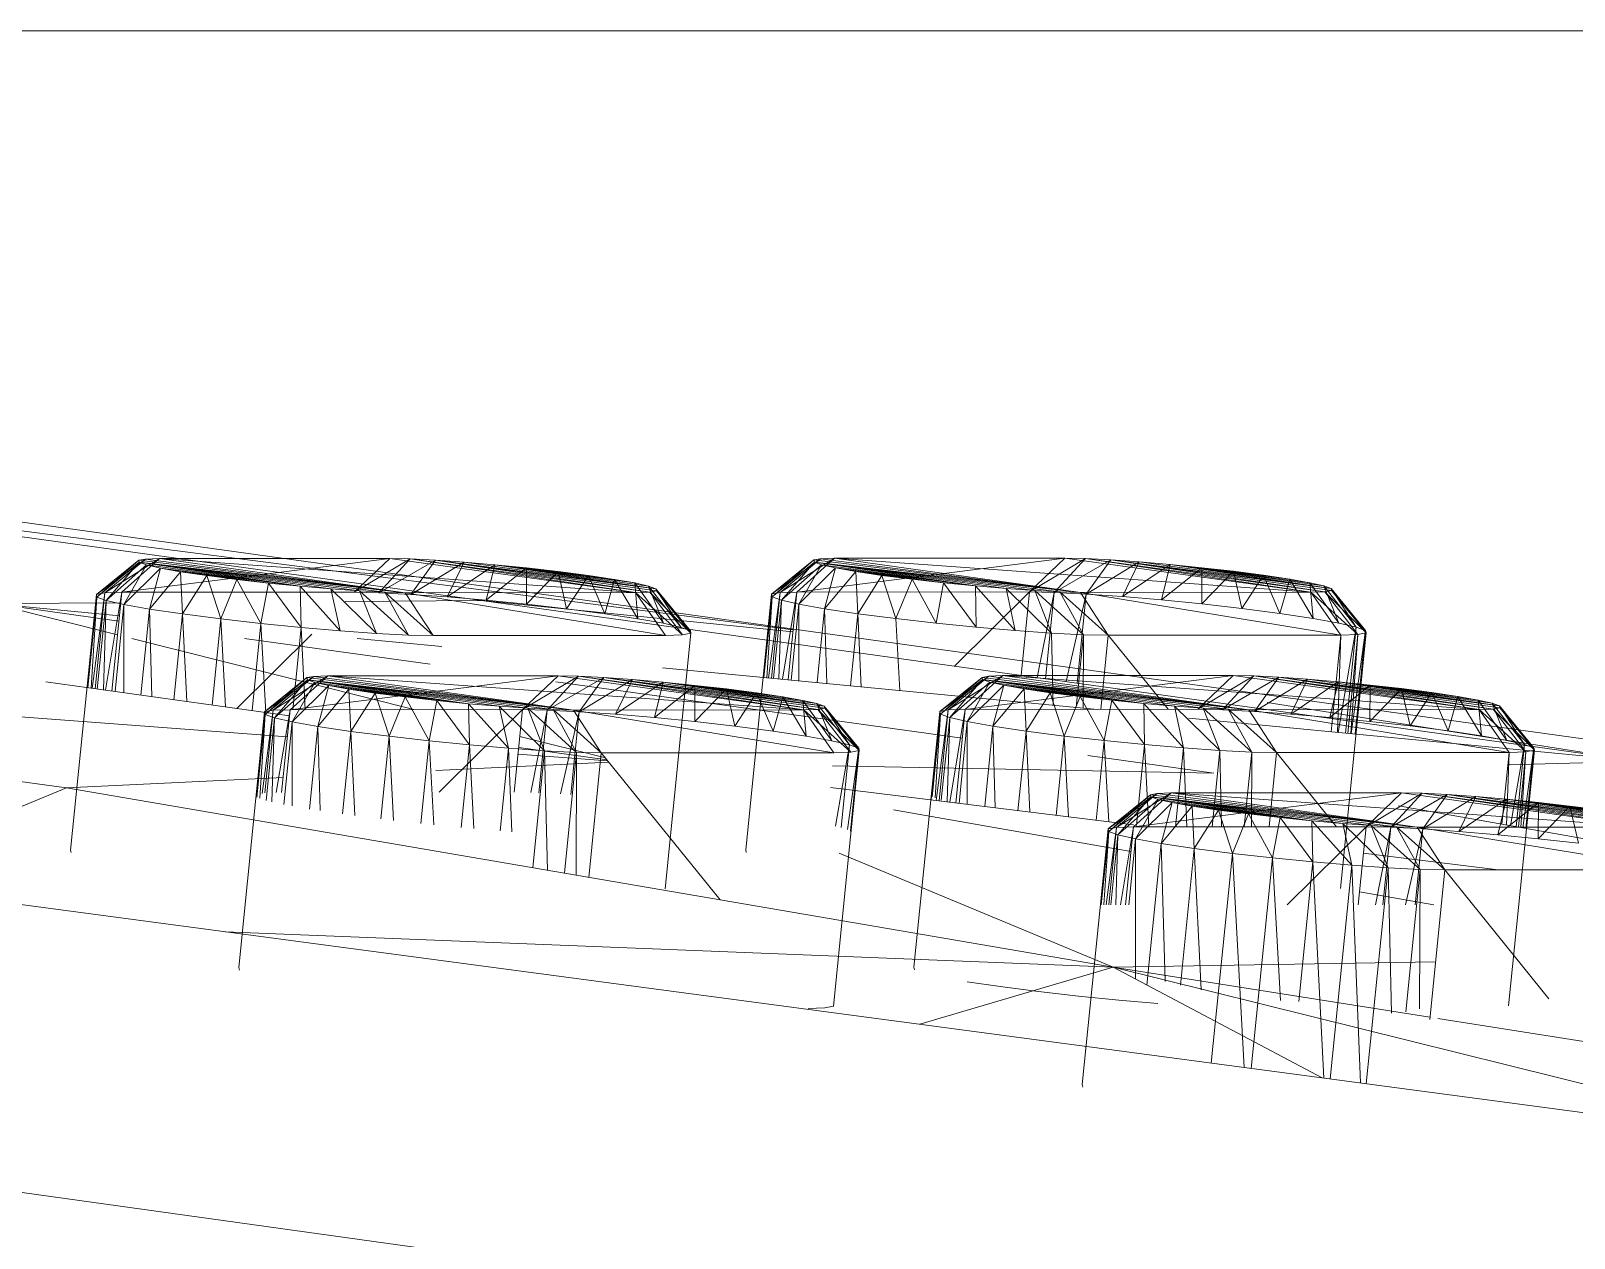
# Model space of a CAD drawing. Extents: x 4834 to 83801, y -13735 to 32221.
# Drawn here: x 13864.574 to 13865.522, y -12474.807 to -12474.065 of the extents above; entities that cross this region are included whole.
import ezdxf

# ---------------------------------------------------------------- set-up
doc = ezdxf.new("R2010")
doc.units = 0
doc.header["$LTSCALE"] = 8
doc.header["$MEASUREMENT"] = 0
doc.layers.add('ELEVATION', color=7, linetype='Continuous', lineweight=25, true_color=0xdda54b)
doc.layers.add('G-IMPT', color=8, linetype='Continuous', lineweight=9)
doc.layers.add('I-FURN', color=30, linetype='Continuous', lineweight=9)

# ---------------------------------------------------------------- blocks, each defined once
blk = doc.blocks.new('Captain_Kirk_simplified_chair_2_22296 - Captain_Kirk_simplified_chair_2_22296-V41-Section 1')
at = {"layer": 'I-FURN'}
blk.add_line((1113.32123, 22.47231), (1117.56167, 22.47231), dxfattribs=at)
blk = doc.blocks.new('Captain_Kirk_simplified_chair_2_22296 - Captain_Kirk_simplified_chair_2_22296-V42-Section 1')
at = {"layer": 'G-IMPT'}
for p, q in [((1114.716, 22.10438), (1113.90629, 22.20833)), ((1114.52483, 22.12243), (1113.90629, 22.20833)), ((1114.76237, 22.09843), (1114.16317, 22.18164)), ((1114.28829, 22.1261), (1114.31839, 22.14792)), ((1114.31429, 22.14713), (1114.28829, 22.1261)), ((1114.28865, 22.12453), (1114.31429, 22.14713)), ((1114.31458, 22.14589), (1114.28865, 22.12453)), ((1114.29349, 22.12711), (1114.32704, 22.1482)), ((1114.31839, 22.14792), (1114.29349, 22.12711)), ((1114.29434, 22.12247), (1114.31458, 22.14589)), ((1114.31907, 22.14426), (1114.29434, 22.12247)), ((1114.4684, 22.14827), (1114.30386, 22.12745)), ((1114.32704, 22.1482), (1114.30386, 22.12745)), ((1114.30515, 22.11999), (1114.31907, 22.14426)), ((1114.32759, 22.14231), (1114.30515, 22.11999)), ((1114.31429, 22.14713), (1114.31839, 22.14792)), ((1114.47797, 22.12724), (1114.31429, 22.14713)), ((1114.31458, 22.14589), (1114.31429, 22.14713)), ((1114.47797, 22.12724), (1114.31458, 22.14589)), ((1114.46533, 22.12751), (1114.31458, 22.14589)), ((1114.44987, 22.1283), (1114.31458, 22.14589)), ((1114.43233, 22.12953), (1114.31458, 22.14589)), ((1114.41344, 22.13115), (1114.31458, 22.14589)), ((1114.31907, 22.14426), (1114.31458, 22.14589)), ((1114.31839, 22.14792), (1114.32704, 22.1482)), ((1114.47797, 22.12724), (1114.31839, 22.14792)), ((1114.41344, 22.13115), (1114.31907, 22.14426)), ((1114.32759, 22.14231), (1114.31907, 22.14426)), ((1114.32088, 22.11719), (1114.32759, 22.14231)), ((1114.4684, 22.14827), (1114.32704, 22.1482)), ((1114.61933, 22.1273), (1114.32704, 22.1482)), ((1114.47797, 22.12724), (1114.32704, 22.1482)), ((1114.41344, 22.13115), (1114.32759, 22.14231)), ((1114.39394, 22.1331), (1114.32759, 22.14231)), ((1114.33997, 22.1401), (1114.32759, 22.14231)), ((1114.4684, 22.14827), (1114.44664, 22.12751)), ((1114.48104, 22.14799), (1114.44664, 22.12751)), ((1114.48104, 22.14799), (1114.4618, 22.12718)), ((1114.4618, 22.12718), (1114.4965, 22.14721)), ((1114.4684, 22.14827), (1114.48104, 22.14799)), ((1114.4684, 22.14827), (1114.61933, 22.1273)), ((1114.48104, 22.14799), (1114.4965, 22.14721)), ((1114.48104, 22.14799), (1114.62799, 22.12759)), ((1114.48104, 22.14799), (1114.61933, 22.1273)), ((1114.4965, 22.14721), (1114.48144, 22.12619)), ((1114.48144, 22.12619), (1114.51405, 22.14597)), ((1114.4965, 22.14721), (1114.51405, 22.14597)), ((1114.4965, 22.14721), (1114.6318, 22.12962)), ((1114.4965, 22.14721), (1114.63208, 22.12838)), ((1114.4965, 22.14721), (1114.62799, 22.12759)), ((1114.51405, 22.14597), (1114.50369, 22.12462)), ((1114.50369, 22.12462), (1114.53293, 22.14435)), ((1114.51405, 22.14597), (1114.53293, 22.14435)), ((1114.51405, 22.14597), (1114.6318, 22.12962)), ((1114.53293, 22.14435), (1114.52762, 22.12257)), ((1114.52762, 22.12257), (1114.55244, 22.14241)), ((1114.53293, 22.14435), (1114.55244, 22.14241)), ((1114.53293, 22.14435), (1114.57182, 22.14021)), ((1114.53293, 22.14435), (1114.59034, 22.13781)), ((1114.53293, 22.14435), (1114.6064, 22.1354)), ((1114.53293, 22.14435), (1114.61878, 22.1332)), ((1114.53293, 22.14435), (1114.6273, 22.13125)), ((1114.53293, 22.14435), (1114.6318, 22.12962)), ((1114.55244, 22.14241), (1114.55235, 22.1201)), ((1114.55244, 22.14241), (1114.57182, 22.14021)), ((1114.70277, 22.12629), (1114.73287, 22.1481)), ((1114.72877, 22.14731), (1114.70277, 22.12629)), ((1114.70314, 22.12471), (1114.72877, 22.14731)), ((1114.72906, 22.14607), (1114.70314, 22.12471)), ((1114.70798, 22.12729), (1114.74152, 22.14839)), ((1114.73287, 22.1481), (1114.70798, 22.12729)), ((1114.70883, 22.12265), (1114.72906, 22.14607)), ((1114.73355, 22.14444), (1114.70883, 22.12265)), ((1114.88288, 22.14845), (1114.71835, 22.12763)), ((1114.74152, 22.14839), (1114.71835, 22.12763)), ((1114.71964, 22.12018), (1114.73355, 22.14444)), ((1114.74208, 22.1425), (1114.71964, 22.12018)), ((1114.72877, 22.14731), (1114.73287, 22.1481)), ((1114.89246, 22.12743), (1114.72877, 22.14731)), ((1114.72906, 22.14607), (1114.72877, 22.14731)), ((1114.89246, 22.12743), (1114.72906, 22.14607)), ((1114.87982, 22.1277), (1114.72906, 22.14607)), ((1114.86436, 22.12848), (1114.72906, 22.14607)), ((1114.84681, 22.12972), (1114.72906, 22.14607)), ((1114.82792, 22.13134), (1114.72906, 22.14607)), ((1114.73355, 22.14444), (1114.72906, 22.14607)), ((1114.73287, 22.1481), (1114.74152, 22.14839)), ((1114.89246, 22.12743), (1114.73287, 22.1481)), ((1114.82792, 22.13134), (1114.73355, 22.14444)), ((1114.74208, 22.1425), (1114.73355, 22.14444)), ((1114.73536, 22.11738), (1114.74208, 22.1425)), ((1114.88288, 22.14845), (1114.74152, 22.14839)), ((1115.03382, 22.12749), (1114.74152, 22.14839)), ((1114.89246, 22.12743), (1114.74152, 22.14839)), ((1114.82792, 22.13134), (1114.74208, 22.1425)), ((1114.80842, 22.13328), (1114.74208, 22.1425)), ((1114.75446, 22.14029), (1114.74208, 22.1425)), ((1114.88288, 22.14845), (1114.86113, 22.1277)), ((1114.89552, 22.14818), (1114.86113, 22.1277)), ((1114.89552, 22.14818), (1114.87629, 22.12737)), ((1114.87629, 22.12737), (1114.91099, 22.14739)), ((1114.88288, 22.14845), (1114.89552, 22.14818)), ((1114.88288, 22.14845), (1115.03382, 22.12749)), ((1114.89552, 22.14818), (1114.91099, 22.14739)), ((1114.89552, 22.14818), (1115.04247, 22.12777)), ((1114.89552, 22.14818), (1115.03382, 22.12749)), ((1114.91099, 22.14739), (1114.89593, 22.12637)), ((1114.89593, 22.12637), (1114.92853, 22.14616)), ((1114.91099, 22.14739), (1114.92853, 22.14616)), ((1114.91099, 22.14739), (1115.04628, 22.12981)), ((1114.91099, 22.14739), (1115.04657, 22.12856)), ((1114.91099, 22.14739), (1115.04247, 22.12777)), ((1114.92853, 22.14616), (1114.91817, 22.12481)), ((1114.91817, 22.12481), (1114.94742, 22.14454)), ((1114.92853, 22.14616), (1114.94742, 22.14454)), ((1114.92853, 22.14616), (1115.04628, 22.12981)), ((1114.94742, 22.14454), (1114.94211, 22.12275)), ((1114.94211, 22.12275), (1114.96692, 22.14259)), ((1114.94742, 22.14454), (1114.96692, 22.14259)), ((1114.94742, 22.14454), (1114.9863, 22.14039)), ((1114.94742, 22.14454), (1115.00482, 22.13799)), ((1114.94742, 22.14454), (1115.02088, 22.13559)), ((1114.94742, 22.14454), (1115.03327, 22.13338)), ((1114.94742, 22.14454), (1115.04179, 22.13143)), ((1114.94742, 22.14454), (1115.04628, 22.12981)), ((1114.96692, 22.14259), (1114.96684, 22.12029)), ((1114.96692, 22.14259), (1114.9863, 22.14039)), ((1114.33997, 22.1401), (1114.32088, 22.11719)), ((1114.39394, 22.1331), (1114.33997, 22.1401)), ((1114.37456, 22.1353), (1114.33997, 22.1401)), ((1114.35604, 22.1377), (1114.33997, 22.1401)), ((1114.34121, 22.11415), (1114.33997, 22.1401)), ((1114.35604, 22.1377), (1114.34121, 22.11415)), ((1114.37456, 22.1353), (1114.35604, 22.1377)), ((1114.36465, 22.11111), (1114.35604, 22.1377)), ((1114.37456, 22.1353), (1114.36465, 22.11111)), ((1114.39394, 22.1331), (1114.37456, 22.1353)), ((1114.38926, 22.10831), (1114.37456, 22.1353)), ((1114.39394, 22.1331), (1114.38926, 22.10831)), ((1114.41344, 22.13115), (1114.39394, 22.1331)), ((1114.414, 22.10585), (1114.39394, 22.1331)), ((1114.55235, 22.1201), (1114.57182, 22.14021)), ((1114.57182, 22.14021), (1114.59034, 22.13781)), ((1114.57182, 22.14021), (1114.57697, 22.11731)), ((1114.57697, 22.11731), (1114.59034, 22.13781)), ((1114.59034, 22.13781), (1114.6064, 22.1354)), ((1114.59034, 22.13781), (1114.60041, 22.11427)), ((1114.60041, 22.11427), (1114.6064, 22.1354)), ((1114.6064, 22.1354), (1114.61878, 22.1332)), ((1114.6064, 22.1354), (1114.62074, 22.11123)), ((1114.61878, 22.1332), (1114.6273, 22.13125)), ((1114.62074, 22.11123), (1114.61878, 22.1332)), ((1114.61878, 22.1332), (1114.63647, 22.10842)), ((1114.75446, 22.14029), (1114.73536, 22.11738)), ((1114.80842, 22.13328), (1114.75446, 22.14029)), ((1114.78904, 22.13549), (1114.75446, 22.14029)), ((1114.77052, 22.13789), (1114.75446, 22.14029)), ((1114.7557, 22.11434), (1114.75446, 22.14029)), ((1114.77052, 22.13789), (1114.7557, 22.11434)), ((1114.78904, 22.13549), (1114.77052, 22.13789)), ((1114.77914, 22.1113), (1114.77052, 22.13789)), ((1114.78904, 22.13549), (1114.77914, 22.1113)), ((1114.80842, 22.13328), (1114.78904, 22.13549)), ((1114.80375, 22.1085), (1114.78904, 22.13549)), ((1114.80842, 22.13328), (1114.80375, 22.1085)), ((1114.82792, 22.13134), (1114.80842, 22.13328)), ((1114.82848, 22.10603), (1114.80842, 22.13328)), ((1114.96684, 22.12029), (1114.9863, 22.14039)), ((1114.9863, 22.14039), (1115.00482, 22.13799)), ((1114.9863, 22.14039), (1114.99145, 22.11749)), ((1114.99145, 22.11749), (1115.00482, 22.13799)), ((1115.00482, 22.13799), (1115.02088, 22.13559)), ((1115.00482, 22.13799), (1115.01489, 22.11445)), ((1115.01489, 22.11445), (1115.02088, 22.13559)), ((1115.02088, 22.13559), (1115.03327, 22.13338)), ((1115.02088, 22.13559), (1115.03523, 22.11141)), ((1115.03327, 22.13338), (1115.04179, 22.13143)), ((1115.03523, 22.11141), (1115.03327, 22.13338)), ((1115.03327, 22.13338), (1115.05095, 22.10861)), ((1114.28829, 22.1261), (1114.27244, 21.96914)), ((1114.28829, 22.1261), (1114.2827, 22.06887)), ((1114.28865, 22.12453), (1114.28303, 22.06883)), ((1114.28865, 22.12453), (1114.28507, 22.06854)), ((1114.29349, 22.12711), (1114.28568, 22.06846)), ((1114.29349, 22.12711), (1114.28754, 22.0682)), ((1114.28829, 22.1261), (1114.29349, 22.12711)), ((1114.28865, 22.12453), (1114.28829, 22.1261)), ((1114.29434, 22.12247), (1114.28865, 22.12453)), ((1114.29434, 22.12247), (1114.28884, 22.06802)), ((1114.29434, 22.12247), (1114.29261, 22.0675)), ((1114.29349, 22.12711), (1114.30386, 22.12745)), ((1114.30386, 22.12745), (1114.29384, 22.06733)), ((1114.30515, 22.11999), (1114.29434, 22.12247)), ((1114.30386, 22.12745), (1114.29774, 22.06679)), ((1114.44664, 22.12751), (1114.30386, 22.12745)), ((1114.43233, 22.12953), (1114.41344, 22.13115)), ((1114.43793, 22.1038), (1114.41344, 22.13115)), ((1114.41344, 22.13115), (1114.414, 22.10585)), ((1114.44987, 22.1283), (1114.43233, 22.12953)), ((1114.46018, 22.10223), (1114.43233, 22.12953)), ((1114.43233, 22.12953), (1114.43793, 22.1038)), ((1114.44097, 22.12189), (1114.52483, 22.12243)), ((1114.44664, 22.12751), (1114.4618, 22.12718)), ((1114.46533, 22.12751), (1114.44987, 22.1283)), ((1114.47982, 22.10123), (1114.44987, 22.1283)), ((1114.44987, 22.1283), (1114.46018, 22.10223)), ((1114.4618, 22.12718), (1114.48144, 22.12619)), ((1114.47797, 22.12724), (1114.46533, 22.12751)), ((1114.49497, 22.10091), (1114.46533, 22.12751)), ((1114.46533, 22.12751), (1114.47982, 22.10123)), ((1114.61933, 22.1273), (1114.47797, 22.12724)), ((1114.63775, 22.10097), (1114.47797, 22.12724)), ((1114.47797, 22.12724), (1114.49497, 22.10091)), ((1114.48144, 22.12619), (1114.50369, 22.12462)), ((1114.50369, 22.12462), (1114.52762, 22.12257)), ((1115.23295, 22.0241), (1114.52483, 22.12243)), ((1114.71587, 22.10313), (1114.52483, 22.12243)), ((1114.52762, 22.12257), (1114.55235, 22.1201)), ((1114.62799, 22.12759), (1114.61933, 22.1273)), ((1114.64813, 22.10131), (1114.61933, 22.1273)), ((1114.61933, 22.1273), (1114.63775, 22.10097)), ((1114.6273, 22.13125), (1114.6318, 22.12962)), ((1114.63647, 22.10842), (1114.6273, 22.13125)), ((1114.6273, 22.13125), (1114.64728, 22.10595)), ((1114.63208, 22.12838), (1114.62799, 22.12759)), ((1114.65333, 22.10232), (1114.62799, 22.12759)), ((1114.62799, 22.12759), (1114.64813, 22.10131)), ((1114.6318, 22.12962), (1114.65297, 22.10389)), ((1114.64728, 22.10595), (1114.6318, 22.12962)), ((1114.6318, 22.12962), (1114.63208, 22.12838)), ((1114.65297, 22.10389), (1114.63208, 22.12838)), ((1114.63208, 22.12838), (1114.65333, 22.10232)), ((1114.70277, 22.12629), (1114.68693, 21.96932)), ((1114.70277, 22.12629), (1114.69779, 22.07523)), ((1114.70314, 22.12471), (1114.69814, 22.07519)), ((1114.70314, 22.12471), (1114.69996, 22.07502)), ((1114.70798, 22.12729), (1114.701, 22.07492)), ((1114.70798, 22.12729), (1114.70267, 22.07476)), ((1114.70277, 22.12629), (1114.70798, 22.12729)), ((1114.70314, 22.12471), (1114.70277, 22.12629)), ((1114.70883, 22.12265), (1114.70314, 22.12471)), ((1114.70883, 22.12265), (1114.70398, 22.07463)), ((1114.70883, 22.12265), (1114.7073, 22.07432)), ((1114.70798, 22.12729), (1114.71835, 22.12763)), ((1114.71964, 22.12018), (1114.70883, 22.12265)), ((1114.71835, 22.12763), (1114.70943, 22.07411)), ((1114.71835, 22.12763), (1114.71291, 22.07378)), ((1114.86113, 22.1277), (1114.71835, 22.12763)), ((1114.86113, 22.1277), (1114.81509, 22.08212)), ((1114.84681, 22.12972), (1114.82792, 22.13134)), ((1114.85242, 22.10398), (1114.82792, 22.13134)), ((1114.82792, 22.13134), (1114.82848, 22.10603)), ((1114.86436, 22.12848), (1114.84681, 22.12972)), ((1114.87466, 22.10242), (1114.84681, 22.12972)), ((1114.84681, 22.12972), (1114.85242, 22.10398)), ((1114.86113, 22.1277), (1114.85596, 22.07645)), ((1114.86113, 22.1277), (1114.87629, 22.12737)), ((1114.87982, 22.1277), (1114.86436, 22.12848)), ((1114.8943, 22.10142), (1114.86436, 22.12848)), ((1114.86436, 22.12848), (1114.87466, 22.10242)), ((1114.87629, 22.12737), (1114.86593, 22.07506)), ((1114.87629, 22.12737), (1114.87094, 22.07437)), ((1114.87629, 22.12737), (1114.89593, 22.12637)), ((1114.89246, 22.12743), (1114.87982, 22.1277)), ((1114.90946, 22.10109), (1114.87982, 22.1277)), ((1114.87982, 22.1277), (1114.8943, 22.10142)), ((1114.89593, 22.12637), (1114.88369, 22.0726)), ((1114.89593, 22.12637), (1114.8904, 22.07167)), ((1115.03382, 22.12749), (1114.89246, 22.12743)), ((1115.05224, 22.10116), (1114.89246, 22.12743)), ((1114.89246, 22.12743), (1114.90946, 22.10109)), ((1114.89593, 22.12637), (1114.91817, 22.12481)), ((1114.91817, 22.12481), (1114.94211, 22.12275)), ((1114.94211, 22.12275), (1114.96684, 22.12029)), ((1115.04247, 22.12777), (1115.03382, 22.12749)), ((1115.06261, 22.10149), (1115.03382, 22.12749)), ((1115.03382, 22.12749), (1115.05224, 22.10116)), ((1115.04179, 22.13143), (1115.04628, 22.12981)), ((1115.05095, 22.10861), (1115.04179, 22.13143)), ((1115.04179, 22.13143), (1115.06176, 22.10614)), ((1115.04657, 22.12856), (1115.04247, 22.12777)), ((1115.06782, 22.1025), (1115.04247, 22.12777)), ((1115.04247, 22.12777), (1115.06261, 22.10149)), ((1115.04628, 22.12981), (1115.06745, 22.10408)), ((1115.06176, 22.10614), (1115.04628, 22.12981)), ((1115.04628, 22.12981), (1115.04657, 22.12856)), ((1115.06745, 22.10408), (1115.04657, 22.12856)), ((1115.04657, 22.12856), (1115.06782, 22.1025)), ((1114.22492, 22.1205), (1114.30321, 22.12101)), ((1114.30122, 22.10126), (1114.22492, 22.1205)), ((1114.30208, 22.10979), (1114.22492, 22.1205)), ((1114.22492, 22.1205), (1114.30241, 22.11308)), ((1114.30515, 22.11999), (1114.29975, 22.06651)), ((1114.30515, 22.11999), (1114.30511, 22.06576)), ((1114.32088, 22.11719), (1114.30515, 22.11999)), ((1114.32088, 22.11719), (1114.31554, 22.06431)), ((1114.34121, 22.11415), (1114.32088, 22.11719)), ((1114.32088, 22.11719), (1114.32239, 22.06336)), ((1114.34121, 22.11415), (1114.33589, 22.06149)), ((1114.36465, 22.11111), (1114.34121, 22.11415)), ((1114.34121, 22.11415), (1114.34376, 22.0604)), ((1114.55235, 22.1201), (1114.57697, 22.11731)), ((1114.57697, 22.11731), (1114.60041, 22.11427)), ((1114.60041, 22.11427), (1114.62074, 22.11123)), ((1114.71964, 22.12018), (1114.71493, 22.07358)), ((1114.71964, 22.12018), (1114.7196, 22.07314)), ((1114.73536, 22.11738), (1114.71964, 22.12018)), ((1114.73536, 22.11738), (1114.73079, 22.07207)), ((1114.7557, 22.11434), (1114.73536, 22.11738)), ((1114.73536, 22.11738), (1114.73665, 22.07151)), ((1114.7557, 22.11434), (1114.75123, 22.07011)), ((1114.77914, 22.1113), (1114.7557, 22.11434)), ((1114.7557, 22.11434), (1114.75782, 22.06948)), ((1114.96684, 22.12029), (1114.99145, 22.11749)), ((1114.99145, 22.11749), (1115.01489, 22.11445)), ((1115.01489, 22.11445), (1115.03523, 22.11141)), ((1114.36465, 22.11111), (1114.35931, 22.05824)), ((1114.38926, 22.10831), (1114.36465, 22.11111)), ((1114.36465, 22.11111), (1114.36762, 22.05708)), ((1114.38926, 22.10831), (1114.38387, 22.05483)), ((1114.414, 22.10585), (1114.38926, 22.10831)), ((1114.38926, 22.10831), (1114.39231, 22.05365)), ((1114.414, 22.10585), (1114.4089, 22.05536)), ((1114.43793, 22.1038), (1114.414, 22.10585)), ((1114.414, 22.10585), (1114.41657, 22.05536)), ((1114.46018, 22.10223), (1114.43793, 22.1038)), ((1114.62074, 22.11123), (1114.63647, 22.10842)), ((1114.63647, 22.10842), (1114.64728, 22.10595)), ((1114.64728, 22.10595), (1114.65297, 22.10389)), ((1114.65297, 22.10389), (1114.65333, 22.10232)), ((1114.80375, 22.1085), (1114.77914, 22.1113)), ((1114.77914, 22.1113), (1114.78155, 22.06721)), ((1114.82848, 22.10603), (1114.80375, 22.1085)), ((1114.85242, 22.10398), (1114.82848, 22.10603)), ((1114.87466, 22.10242), (1114.85242, 22.10398)), ((1115.03523, 22.11141), (1115.05095, 22.10861)), ((1115.06176, 22.10614), (1115.0506, 22.04145)), ((1115.05095, 22.10861), (1115.06176, 22.10614)), ((1115.06176, 22.10614), (1115.05519, 22.04101)), ((1115.06745, 22.10408), (1115.05864, 22.04068)), ((1115.06745, 22.10408), (1115.06103, 22.04045)), ((1115.06176, 22.10614), (1115.06745, 22.10408)), ((1115.06745, 22.10408), (1115.06782, 22.1025)), ((1114.26991, 22.00728), (1113.61721, 22.09792)), ((1114.48312, 22.05539), (1114.31001, 22.09905)), ((1114.42064, 22.10176), (1114.37453, 22.05612)), ((1114.49319, 22.08325), (1114.37922, 22.09908)), ((1114.44838, 22.09911), (1114.50047, 22.09412)), ((1114.47982, 22.10123), (1114.46018, 22.10223)), ((1114.49497, 22.10091), (1114.47982, 22.10123)), ((1114.63775, 22.10097), (1114.49497, 22.10091)), ((1114.65333, 22.10232), (1114.63749, 21.94535)), ((1114.64813, 22.10131), (1114.63775, 22.10097)), ((1114.65333, 22.10232), (1114.64813, 22.10131)), ((1115.41507, 22.00779), (1114.76237, 22.09843)), ((1114.8943, 22.10142), (1114.87466, 22.10242)), ((1114.87466, 22.10242), (1114.87573, 22.05819)), ((1114.8943, 22.10142), (1114.8898, 22.05684)), ((1114.8943, 22.10142), (1114.8941, 22.05643)), ((1114.90946, 22.10109), (1114.8943, 22.10142)), ((1114.90946, 22.10109), (1114.90486, 22.05558)), ((1115.05224, 22.10116), (1114.90946, 22.10109)), ((1114.90946, 22.10109), (1114.94626, 22.0556)), ((1115.05224, 22.10116), (1115.04625, 22.04186)), ((1115.05224, 22.10116), (1115.05016, 22.04149)), ((1115.06782, 22.1025), (1115.05197, 21.94554)), ((1115.06261, 22.10149), (1115.05224, 22.10116)), ((1115.06261, 22.10149), (1115.05649, 22.04088)), ((1115.06261, 22.10149), (1115.05846, 22.04069)), ((1115.06782, 22.1025), (1115.06134, 22.04042)), ((1115.06782, 22.1025), (1115.06261, 22.10149)), ((1114.3916, 22.05401), (1114.4217, 22.07583)), ((1114.4176, 22.07504), (1114.3916, 22.05401)), ((1114.39196, 22.05244), (1114.4176, 22.07504)), ((1114.3968, 22.05502), (1114.43035, 22.07611)), ((1114.4217, 22.07583), (1114.3968, 22.05502)), ((1114.57171, 22.07618), (1114.40718, 22.05536)), ((1114.43035, 22.07611), (1114.40718, 22.05536)), ((1114.4176, 22.07504), (1114.4217, 22.07583)), ((1114.58129, 22.05515), (1114.4176, 22.07504)), ((1114.41789, 22.0738), (1114.4176, 22.07504)), ((1114.4217, 22.07583), (1114.43035, 22.07611)), ((1114.58129, 22.05515), (1114.4217, 22.07583)), ((1114.57171, 22.07618), (1114.43035, 22.07611)), ((1114.72265, 22.05522), (1114.43035, 22.07611)), ((1114.58129, 22.05515), (1114.43035, 22.07611)), ((1114.57171, 22.07618), (1114.54996, 22.05542)), ((1114.58435, 22.0759), (1114.54996, 22.05542)), ((1114.58435, 22.0759), (1114.56512, 22.0551)), ((1114.56512, 22.0551), (1114.59981, 22.07512)), ((1114.57171, 22.07618), (1114.58435, 22.0759)), ((1114.57171, 22.07618), (1114.72265, 22.05522)), ((1114.58435, 22.0759), (1114.59981, 22.07512)), ((1114.58435, 22.0759), (1114.7313, 22.0555)), ((1114.58435, 22.0759), (1114.72265, 22.05522)), ((1114.59981, 22.07512), (1114.58475, 22.0541)), ((1114.59981, 22.07512), (1114.61736, 22.07388)), ((1114.59981, 22.07512), (1114.73511, 22.05753)), ((1114.59981, 22.07512), (1114.7354, 22.05629)), ((1114.59981, 22.07512), (1114.7313, 22.0555)), ((1114.63576, 22.08117), (1114.90299, 22.05558)), ((1114.80608, 22.0542), (1114.83618, 22.07601)), ((1114.83209, 22.07522), (1114.80608, 22.0542)), ((1114.80645, 22.05262), (1114.83209, 22.07522)), ((1114.81129, 22.0552), (1114.84484, 22.0763)), ((1114.83618, 22.07601), (1114.81129, 22.0552)), ((1114.98619, 22.07636), (1114.82166, 22.05554)), ((1114.84484, 22.0763), (1114.82166, 22.05554)), ((1114.83209, 22.07522), (1114.83618, 22.07601)), ((1114.99577, 22.05534), (1114.83209, 22.07522)), ((1114.83237, 22.07398), (1114.83209, 22.07522)), ((1114.83618, 22.07601), (1114.84484, 22.0763)), ((1114.99577, 22.05534), (1114.83618, 22.07601)), ((1114.98619, 22.07636), (1114.84484, 22.0763)), ((1115.13713, 22.0554), (1114.84484, 22.0763)), ((1114.99577, 22.05534), (1114.84484, 22.0763)), ((1114.98619, 22.07636), (1114.96444, 22.05561)), ((1114.99884, 22.07609), (1114.96444, 22.05561)), ((1114.99884, 22.07609), (1114.9796, 22.05528)), ((1114.9796, 22.05528), (1115.0143, 22.0753)), ((1114.98619, 22.07636), (1114.99884, 22.07609)), ((1114.98619, 22.07636), (1115.13713, 22.0554)), ((1114.99884, 22.07609), (1115.0143, 22.0753)), ((1114.99884, 22.07609), (1115.14578, 22.05568)), ((1114.99884, 22.07609), (1115.13713, 22.0554)), ((1115.0143, 22.0753), (1114.99924, 22.05428)), ((1115.0143, 22.0753), (1115.03184, 22.07407)), ((1115.0143, 22.0753), (1115.14959, 22.05772)), ((1115.0143, 22.0753), (1115.14988, 22.05648)), ((1115.0143, 22.0753), (1115.14578, 22.05568)), ((1114.4068, 22.05164), (1114.25733, 22.0724)), ((1114.41789, 22.0738), (1114.39196, 22.05244)), ((1114.39765, 22.05038), (1114.41789, 22.0738)), ((1114.42238, 22.07217), (1114.39765, 22.05038)), ((1114.40847, 22.04791), (1114.42238, 22.07217)), ((1114.43091, 22.07022), (1114.40847, 22.04791)), ((1114.58129, 22.05515), (1114.41789, 22.0738)), ((1114.56865, 22.05543), (1114.41789, 22.0738)), ((1114.55318, 22.05621), (1114.41789, 22.0738)), ((1114.53564, 22.05744), (1114.41789, 22.0738)), ((1114.51675, 22.05906), (1114.41789, 22.0738)), ((1114.42238, 22.07217), (1114.41789, 22.0738)), ((1114.51675, 22.05906), (1114.42238, 22.07217)), ((1114.43091, 22.07022), (1114.42238, 22.07217)), ((1114.42419, 22.0451), (1114.43091, 22.07022)), ((1114.44329, 22.06801), (1114.42419, 22.0451)), ((1114.51675, 22.05906), (1114.43091, 22.07022)), ((1114.49725, 22.06101), (1114.43091, 22.07022)), ((1114.44329, 22.06801), (1114.43091, 22.07022)), ((1114.49725, 22.06101), (1114.44329, 22.06801)), ((1114.47787, 22.06321), (1114.44329, 22.06801)), ((1114.45935, 22.06561), (1114.44329, 22.06801)), ((1114.44452, 22.04206), (1114.44329, 22.06801)), ((1114.45935, 22.06561), (1114.44452, 22.04206)), ((1114.47787, 22.06321), (1114.45935, 22.06561)), ((1114.46796, 22.03902), (1114.45935, 22.06561)), ((1114.81988, 22.03788), (1114.57033, 22.07254)), ((1114.58475, 22.0541), (1114.61736, 22.07388)), ((1114.61736, 22.07388), (1114.607, 22.05253)), ((1114.607, 22.05253), (1114.63625, 22.07226)), ((1114.61736, 22.07388), (1114.63625, 22.07226)), ((1114.61736, 22.07388), (1114.73511, 22.05753)), ((1114.63625, 22.07226), (1114.63093, 22.05048)), ((1114.63093, 22.05048), (1114.65575, 22.07032)), ((1114.63625, 22.07226), (1114.65575, 22.07032)), ((1114.63625, 22.07226), (1114.67513, 22.06812)), ((1114.63625, 22.07226), (1114.69365, 22.06572)), ((1114.63625, 22.07226), (1114.70971, 22.06331)), ((1114.63625, 22.07226), (1114.72209, 22.06111)), ((1114.63625, 22.07226), (1114.73062, 22.05916)), ((1114.63625, 22.07226), (1114.73511, 22.05753)), ((1114.65575, 22.07032), (1114.65567, 22.04802)), ((1114.65567, 22.04802), (1114.67513, 22.06812)), ((1114.65575, 22.07032), (1114.67513, 22.06812)), ((1114.67513, 22.06812), (1114.69365, 22.06572)), ((1114.67513, 22.06812), (1114.68028, 22.04522)), ((1114.68028, 22.04522), (1114.69365, 22.06572)), ((1114.69365, 22.06572), (1114.70971, 22.06331)), ((1114.69365, 22.06572), (1114.70372, 22.04218)), ((1114.83237, 22.07398), (1114.80645, 22.05262)), ((1114.81214, 22.05056), (1114.83237, 22.07398)), ((1114.83686, 22.07235), (1114.81214, 22.05056)), ((1114.82295, 22.04809), (1114.83686, 22.07235)), ((1114.84539, 22.07041), (1114.82295, 22.04809)), ((1114.99577, 22.05534), (1114.83237, 22.07398)), ((1114.98313, 22.05561), (1114.83237, 22.07398)), ((1114.96767, 22.05639), (1114.83237, 22.07398)), ((1114.95013, 22.05763), (1114.83237, 22.07398)), ((1114.93124, 22.05925), (1114.83237, 22.07398)), ((1114.83686, 22.07235), (1114.83237, 22.07398)), ((1114.93124, 22.05925), (1114.83686, 22.07235)), ((1114.84539, 22.07041), (1114.83686, 22.07235)), ((1114.83867, 22.04529), (1114.84539, 22.07041)), ((1114.85777, 22.0682), (1114.83867, 22.04529)), ((1114.93124, 22.05925), (1114.84539, 22.07041)), ((1114.91173, 22.06119), (1114.84539, 22.07041)), ((1114.85777, 22.0682), (1114.84539, 22.07041)), ((1114.91173, 22.06119), (1114.85777, 22.0682)), ((1114.89235, 22.0634), (1114.85777, 22.0682)), ((1114.87383, 22.0658), (1114.85777, 22.0682)), ((1114.85901, 22.04225), (1114.85777, 22.0682)), ((1114.87383, 22.0658), (1114.85901, 22.04225)), ((1114.89235, 22.0634), (1114.87383, 22.0658)), ((1114.88245, 22.03921), (1114.87383, 22.0658)), ((1114.99924, 22.05428), (1115.03184, 22.07407)), ((1115.03184, 22.07407), (1115.02149, 22.05272)), ((1115.02149, 22.05272), (1115.05073, 22.07245)), ((1115.03184, 22.07407), (1115.05073, 22.07245)), ((1115.03184, 22.07407), (1115.14959, 22.05772)), ((1115.05073, 22.07245), (1115.04542, 22.05066)), ((1115.04542, 22.05066), (1115.07023, 22.0705)), ((1115.05073, 22.07245), (1115.07023, 22.0705)), ((1115.05073, 22.07245), (1115.08961, 22.0683)), ((1115.05073, 22.07245), (1115.10813, 22.0659)), ((1115.05073, 22.07245), (1115.1242, 22.0635)), ((1115.05073, 22.07245), (1115.13658, 22.06129)), ((1115.05073, 22.07245), (1115.1451, 22.05934)), ((1115.05073, 22.07245), (1115.14959, 22.05772)), ((1115.07023, 22.0705), (1115.07015, 22.0482)), ((1115.07015, 22.0482), (1115.08961, 22.0683)), ((1115.07023, 22.0705), (1115.08961, 22.0683)), ((1115.08961, 22.0683), (1115.10813, 22.0659)), ((1115.08961, 22.0683), (1115.09477, 22.0454)), ((1115.09477, 22.0454), (1115.10813, 22.0659)), ((1115.10813, 22.0659), (1115.1242, 22.0635)), ((1115.10813, 22.0659), (1115.11821, 22.04236)), ((1114.13062, 22.0594), (1114.4055, 22.03878)), ((1114.47787, 22.06321), (1114.46796, 22.03902)), ((1114.49725, 22.06101), (1114.47787, 22.06321)), ((1114.49258, 22.03623), (1114.47787, 22.06321)), ((1114.49725, 22.06101), (1114.49258, 22.03623)), ((1114.51675, 22.05906), (1114.49725, 22.06101)), ((1114.51731, 22.03376), (1114.49725, 22.06101)), ((1114.53564, 22.05744), (1114.51675, 22.05906)), ((1114.54124, 22.03171), (1114.51675, 22.05906)), ((1114.51675, 22.05906), (1114.51731, 22.03376)), ((1114.55318, 22.05621), (1114.53564, 22.05744)), ((1114.56349, 22.03014), (1114.53564, 22.05744)), ((1114.53564, 22.05744), (1114.54124, 22.03171)), ((1114.56865, 22.05543), (1114.55318, 22.05621)), ((1114.58313, 22.02915), (1114.55318, 22.05621)), ((1114.55318, 22.05621), (1114.56349, 22.03014)), ((1114.70372, 22.04218), (1114.70971, 22.06331)), ((1114.70971, 22.06331), (1114.72209, 22.06111)), ((1114.70971, 22.06331), (1114.72406, 22.03914)), ((1114.72209, 22.06111), (1114.73062, 22.05916)), ((1114.72406, 22.03914), (1114.72209, 22.06111)), ((1114.72209, 22.06111), (1114.73978, 22.03634)), ((1114.73062, 22.05916), (1114.73511, 22.05753)), ((1114.73978, 22.03634), (1114.73062, 22.05916)), ((1114.73062, 22.05916), (1114.75059, 22.03386)), ((1114.7354, 22.05629), (1114.7313, 22.0555)), ((1114.73511, 22.05753), (1114.75628, 22.0318)), ((1114.75059, 22.03386), (1114.73511, 22.05753)), ((1114.73511, 22.05753), (1114.7354, 22.05629)), ((1114.75628, 22.0318), (1114.7354, 22.05629)), ((1114.7354, 22.05629), (1114.75664, 22.03023)), ((1114.89235, 22.0634), (1114.88245, 22.03921)), ((1114.91173, 22.06119), (1114.89235, 22.0634)), ((1114.90706, 22.03641), (1114.89235, 22.0634)), ((1114.91173, 22.06119), (1114.90706, 22.03641)), ((1114.93124, 22.05925), (1114.91173, 22.06119)), ((1114.9318, 22.03395), (1114.91173, 22.06119)), ((1114.95013, 22.05763), (1114.93124, 22.05925)), ((1114.95573, 22.03189), (1114.93124, 22.05925)), ((1114.93124, 22.05925), (1114.9318, 22.03395)), ((1114.96767, 22.05639), (1114.95013, 22.05763)), ((1114.97798, 22.03033), (1114.95013, 22.05763)), ((1114.95013, 22.05763), (1114.95573, 22.03189)), ((1114.98313, 22.05561), (1114.96767, 22.05639)), ((1114.99761, 22.02933), (1114.96767, 22.05639)), ((1114.96767, 22.05639), (1114.97798, 22.03033)), ((1115.23296, 22.02415), (1115.00713, 22.05979)), ((1115.11821, 22.04236), (1115.1242, 22.0635)), ((1115.1242, 22.0635), (1115.13658, 22.06129)), ((1115.1242, 22.0635), (1115.13854, 22.03932)), ((1115.13658, 22.06129), (1115.1451, 22.05934)), ((1115.13854, 22.03932), (1115.13658, 22.06129)), ((1115.13658, 22.06129), (1115.15426, 22.03652)), ((1115.1451, 22.05934), (1115.14959, 22.05772)), ((1115.15426, 22.03652), (1115.1451, 22.05934)), ((1115.1451, 22.05934), (1115.16507, 22.03405)), ((1115.14988, 22.05648), (1115.14578, 22.05568)), ((1115.14959, 22.05772), (1115.17077, 22.03199)), ((1115.16507, 22.03405), (1115.14959, 22.05772)), ((1115.14959, 22.05772), (1115.14988, 22.05648)), ((1115.17077, 22.03199), (1115.14988, 22.05648)), ((1115.14988, 22.05648), (1115.17113, 22.03041)), ((1114.3916, 22.05401), (1114.37575, 21.89705)), ((1114.3916, 22.05401), (1114.38659, 22.00275)), ((1114.39196, 22.05244), (1114.38684, 22.00169)), ((1114.39196, 22.05244), (1114.38868, 22.00102)), ((1114.3968, 22.05502), (1114.39, 22.00394)), ((1114.3916, 22.05401), (1114.3968, 22.05502)), ((1114.39196, 22.05244), (1114.3916, 22.05401)), ((1114.3968, 22.05502), (1114.39168, 22.00427)), ((1114.39765, 22.05038), (1114.39196, 22.05244)), ((1114.39765, 22.05038), (1114.39253, 21.99963)), ((1114.39765, 22.05038), (1114.39603, 21.99883)), ((1114.3968, 22.05502), (1114.40718, 22.05536)), ((1114.40847, 22.04791), (1114.39765, 22.05038)), ((1114.40718, 22.05536), (1114.3987, 22.0045)), ((1114.40718, 22.05536), (1114.40205, 22.00461)), ((1114.40847, 22.04791), (1114.40334, 21.99715)), ((1114.54996, 22.05542), (1114.40718, 22.05536)), ((1114.40847, 22.04791), (1114.40843, 21.99625)), ((1114.42419, 22.0451), (1114.40847, 22.04791)), ((1114.54996, 22.05542), (1114.49867, 22.00465)), ((1114.54996, 22.05542), (1114.54483, 22.00467)), ((1114.54996, 22.05542), (1114.56512, 22.0551)), ((1114.56512, 22.0551), (1114.55509, 22.00445)), ((1114.56512, 22.0551), (1114.55999, 22.00434)), ((1114.56512, 22.0551), (1114.58475, 22.0541)), ((1114.58129, 22.05515), (1114.56865, 22.05543)), ((1114.59829, 22.02882), (1114.56865, 22.05543)), ((1114.56865, 22.05543), (1114.58313, 22.02915)), ((1114.58475, 22.0541), (1114.57328, 22.00367)), ((1114.58475, 22.0541), (1114.57963, 22.00335)), ((1114.72265, 22.05522), (1114.58129, 22.05515)), ((1114.74107, 22.02888), (1114.58129, 22.05515)), ((1114.58129, 22.05515), (1114.59829, 22.02882)), ((1114.58475, 22.0541), (1114.607, 22.05253)), ((1114.607, 22.05253), (1114.63093, 22.05048)), ((1114.63093, 22.05048), (1114.65567, 22.04802)), ((1114.65567, 22.04802), (1114.68028, 22.04522)), ((1114.7313, 22.0555), (1114.72265, 22.05522)), ((1114.75144, 22.02922), (1114.72265, 22.05522)), ((1114.72265, 22.05522), (1114.74107, 22.02888)), ((1114.75664, 22.03023), (1114.7313, 22.0555)), ((1114.7313, 22.0555), (1114.75144, 22.02922)), ((1114.80608, 22.0542), (1114.79024, 21.89724)), ((1114.80608, 22.0542), (1114.80078, 21.99989)), ((1114.80645, 22.05262), (1114.80132, 22.00187)), ((1114.80645, 22.05262), (1114.80316, 22.0012)), ((1114.81129, 22.0552), (1114.80387, 21.99951)), ((1114.81129, 22.0552), (1114.80564, 21.99929)), ((1114.80608, 22.0542), (1114.81129, 22.0552)), ((1114.80645, 22.05262), (1114.80608, 22.0542)), ((1114.81214, 22.05056), (1114.80645, 22.05262)), ((1114.81214, 22.05056), (1114.80701, 21.99981)), ((1114.81214, 22.05056), (1114.81051, 21.99901)), ((1114.81129, 22.0552), (1114.82166, 22.05554)), ((1114.82295, 22.04809), (1114.81214, 22.05056)), ((1114.82166, 22.05554), (1114.81215, 21.99848)), ((1114.82166, 22.05554), (1114.81585, 21.99803)), ((1114.82295, 22.04809), (1114.81787, 21.99778)), ((1114.96444, 22.05561), (1114.82166, 22.05554)), ((1114.82295, 22.04809), (1114.82291, 21.99716)), ((1114.83867, 22.04529), (1114.82295, 22.04809)), ((1114.959, 22.05022), (1115.23554, 22.02374)), ((1114.96444, 22.05561), (1114.9796, 22.05528)), ((1114.9796, 22.05528), (1114.99924, 22.05428)), ((1114.99577, 22.05534), (1114.98313, 22.05561)), ((1115.01277, 22.029), (1114.98313, 22.05561)), ((1114.98313, 22.05561), (1114.99761, 22.02933)), ((1115.13713, 22.0554), (1114.99577, 22.05534)), ((1115.15555, 22.02907), (1114.99577, 22.05534)), ((1114.99577, 22.05534), (1115.01277, 22.029)), ((1114.99924, 22.05428), (1115.02149, 22.05272)), ((1115.02149, 22.05272), (1115.04542, 22.05066)), ((1115.04542, 22.05066), (1115.07015, 22.0482)), ((1115.07015, 22.0482), (1115.09477, 22.0454)), ((1115.14578, 22.05568), (1115.13713, 22.0554)), ((1115.16592, 22.0294), (1115.13713, 22.0554)), ((1115.13713, 22.0554), (1115.15555, 22.02907)), ((1115.17113, 22.03041), (1115.14578, 22.05568)), ((1115.14578, 22.05568), (1115.16592, 22.0294)), ((1114.42419, 22.0451), (1114.41907, 21.99435)), ((1114.44452, 22.04206), (1114.42419, 22.0451)), ((1114.42419, 22.0451), (1114.42564, 21.99337)), ((1114.44452, 22.04206), (1114.4394, 21.99131)), ((1114.46796, 22.03902), (1114.44452, 22.04206)), ((1114.44452, 22.04206), (1114.44698, 21.99033)), ((1114.46796, 22.03902), (1114.46284, 21.98827)), ((1114.49258, 22.03623), (1114.46796, 22.03902)), ((1114.46796, 22.03902), (1114.4708, 21.98737)), ((1114.6008, 22.02572), (1114.54829, 22.03896)), ((1114.68028, 22.04522), (1114.70372, 22.04218)), ((1114.70372, 22.04218), (1114.72406, 22.03914)), ((1114.72406, 22.03914), (1114.73978, 22.03634)), ((1114.83867, 22.04529), (1114.83368, 21.99583)), ((1114.85901, 22.04225), (1114.83867, 22.04529)), ((1114.83867, 22.04529), (1114.84008, 21.99504)), ((1114.85901, 22.04225), (1114.85407, 21.99331)), ((1114.88245, 22.03921), (1114.85901, 22.04225)), ((1114.85901, 22.04225), (1114.86137, 21.99241)), ((1114.88245, 22.03921), (1114.87752, 21.99042)), ((1114.90706, 22.03641), (1114.88245, 22.03921)), ((1114.88245, 22.03921), (1114.88518, 21.98947)), ((1115.09477, 22.0454), (1115.11821, 22.04236)), ((1115.11821, 22.04236), (1115.13854, 22.03932)), ((1115.13854, 22.03932), (1115.15426, 22.03652)), ((1114.49258, 22.03623), (1114.48746, 21.98547)), ((1114.51731, 22.03376), (1114.49258, 22.03623)), ((1114.49258, 22.03623), (1114.49545, 21.98468)), ((1114.51731, 22.03376), (1114.51219, 21.98301)), ((1114.54124, 22.03171), (1114.51731, 22.03376)), ((1114.51731, 22.03376), (1114.51993, 21.98235)), ((1114.54124, 22.03171), (1114.53612, 21.98096)), ((1114.56349, 22.03014), (1114.54124, 22.03171)), ((1114.54124, 22.03171), (1114.54331, 21.98045)), ((1114.5472, 22.02815), (1114.60216, 22.02403)), ((1114.60172, 22.02457), (1114.5476, 22.03209)), ((1114.56349, 22.03014), (1114.55623, 21.95824)), ((1114.58313, 22.02915), (1114.56349, 22.03014)), ((1114.56349, 22.03014), (1114.56526, 21.95669)), ((1114.58313, 22.02915), (1114.57563, 21.95491)), ((1114.58313, 22.02915), (1114.5828, 21.95369)), ((1114.59829, 22.02882), (1114.58313, 22.02915)), ((1114.59829, 22.02882), (1114.59057, 21.95236)), ((1114.74107, 22.02888), (1114.59829, 22.02882)), ((1114.59829, 22.02882), (1114.67134, 21.93852)), ((1114.73978, 22.03634), (1114.75059, 22.03386)), ((1114.75664, 22.03023), (1114.7408, 21.87327)), ((1114.75144, 22.02922), (1114.74107, 22.02888)), ((1114.75059, 22.03386), (1114.74197, 21.98391)), ((1114.75059, 22.03386), (1114.74547, 21.98311)), ((1114.75628, 22.0318), (1114.74932, 21.98172)), ((1114.75059, 22.03386), (1114.75628, 22.0318)), ((1114.75628, 22.0318), (1114.75116, 21.98105)), ((1114.75664, 22.03023), (1114.7514, 21.97999)), ((1114.75664, 22.03023), (1114.75144, 22.02922)), ((1114.75628, 22.0318), (1114.75664, 22.03023)), ((1114.90706, 22.03641), (1114.90211, 21.98738)), ((1114.9318, 22.03395), (1114.90706, 22.03641)), ((1114.90706, 22.03641), (1114.90985, 21.98643)), ((1114.9318, 22.03395), (1114.92679, 21.98434)), ((1114.95573, 22.03189), (1114.9318, 22.03395)), ((1114.9318, 22.03395), (1114.93436, 21.98346)), ((1114.95573, 22.03189), (1114.95084, 21.98347)), ((1114.97798, 22.03033), (1114.95573, 22.03189)), ((1114.95573, 22.03189), (1114.95768, 21.98347)), ((1114.97798, 22.03033), (1114.97325, 21.98348)), ((1114.99761, 22.02933), (1114.97798, 22.03033)), ((1114.97798, 22.03033), (1114.9791, 21.98348)), ((1114.99761, 22.02933), (1114.99298, 21.98348)), ((1114.99761, 22.02933), (1114.99741, 21.98349)), ((1115.01277, 22.029), (1114.99761, 22.02933)), ((1115.01277, 22.029), (1115.00818, 21.98349)), ((1115.15555, 22.02907), (1115.01277, 22.029)), ((1115.01277, 22.029), (1115.04958, 21.98351)), ((1115.15555, 22.02907), (1115.1511, 21.985)), ((1115.15555, 22.02907), (1115.15399, 21.98448)), ((1115.15426, 22.03652), (1115.16507, 22.03405)), ((1115.17113, 22.03041), (1115.15528, 21.87345)), ((1115.16592, 22.0294), (1115.15555, 22.02907)), ((1115.16507, 22.03405), (1115.15645, 21.98405)), ((1115.16507, 22.03405), (1115.15996, 21.98342)), ((1115.16592, 22.0294), (1115.16126, 21.98319)), ((1115.16592, 22.0294), (1115.16275, 21.98292)), ((1115.17077, 22.03199), (1115.16391, 21.98272)), ((1115.16507, 22.03405), (1115.17077, 22.03199)), ((1115.17077, 22.03199), (1115.16576, 21.98239)), ((1115.17113, 22.03041), (1115.16592, 22.0294)), ((1115.17113, 22.03041), (1115.16611, 21.98233)), ((1115.17077, 22.03199), (1115.17113, 22.03041)), ((1114.49669, 22.01808), (1114.60289, 22.02313)), ((1114.74027, 22.02095), (1114.97431, 22.01644)), ((1114.97431, 22.01644), (1114.89701, 22.02717)), ((1115.15479, 22.02148), (1115.23554, 22.02374)), ((1114.26991, 22.00728), (1114.40296, 22.01362)), ((1114.13165, 21.95044), (1114.26991, 22.00728)), ((1114.91257, 21.8972), (1114.26991, 22.00728)), ((1114.92497, 21.98456), (1114.73891, 22.00752)), ((1114.90939, 21.98211), (1114.93949, 22.00393)), ((1114.9354, 22.00313), (1114.90939, 21.98211)), ((1114.90976, 21.98053), (1114.9354, 22.00313)), ((1114.93568, 22.00189), (1114.90976, 21.98053)), ((1114.9146, 21.98311), (1114.94815, 22.00421)), ((1114.93949, 22.00393), (1114.9146, 21.98311)), ((1114.91545, 21.97847), (1114.93568, 22.00189)), ((1114.94018, 22.00027), (1114.91545, 21.97847)), ((1115.08951, 22.00427), (1114.92497, 21.98345)), ((1114.94815, 22.00421), (1114.92497, 21.98345)), ((1114.92626, 21.976), (1114.94018, 22.00027)), ((1114.9354, 22.00313), (1114.93949, 22.00393)), ((1115.09908, 21.98325), (1114.9354, 22.00313)), ((1114.93568, 22.00189), (1114.9354, 22.00313)), ((1115.09908, 21.98325), (1114.93568, 22.00189)), ((1115.08644, 21.98352), (1114.93568, 22.00189)), ((1115.07098, 21.9843), (1114.93568, 22.00189)), ((1115.05344, 21.98554), (1114.93568, 22.00189)), ((1115.03455, 21.98716), (1114.93568, 22.00189)), ((1114.94018, 22.00027), (1114.93568, 22.00189)), ((1114.93949, 22.00393), (1114.94815, 22.00421)), ((1115.09908, 21.98325), (1114.93949, 22.00393)), ((1115.03455, 21.98716), (1114.94018, 22.00027)), ((1114.9487, 21.99832), (1114.94018, 22.00027)), ((1115.08951, 22.00427), (1114.94815, 22.00421)), ((1115.24044, 21.98331), (1114.94815, 22.00421)), ((1115.09908, 21.98325), (1114.94815, 22.00421)), ((1115.08951, 22.00427), (1115.06775, 21.98352)), ((1115.10215, 22.004), (1115.06775, 21.98352)), ((1115.10215, 22.004), (1115.08291, 21.98319)), ((1115.08291, 21.98319), (1115.11761, 22.00321)), ((1115.08951, 22.00427), (1115.10215, 22.004)), ((1115.08951, 22.00427), (1115.24044, 21.98331)), ((1115.10215, 22.004), (1115.11761, 22.00321)), ((1115.10215, 22.004), (1115.24909, 21.98359)), ((1115.10215, 22.004), (1115.24044, 21.98331)), ((1115.11761, 22.00321), (1115.10255, 21.98219)), ((1115.10255, 21.98219), (1115.13515, 22.00198)), ((1115.11761, 22.00321), (1115.13515, 22.00198)), ((1115.11761, 22.00321), (1115.25291, 21.98563)), ((1115.11761, 22.00321), (1115.25319, 21.98439)), ((1115.11761, 22.00321), (1115.24909, 21.98359)), ((1115.13515, 22.00198), (1115.1248, 21.98063)), ((1115.1248, 21.98063), (1115.15404, 22.00036)), ((1115.13515, 22.00198), (1115.15404, 22.00036)), ((1115.13515, 22.00198), (1115.25291, 21.98563)), ((1115.15404, 22.00036), (1115.14873, 21.97858)), ((1115.15404, 22.00036), (1115.17354, 21.99842)), ((1115.15404, 22.00036), (1115.19292, 21.99621)), ((1115.15404, 22.00036), (1115.21144, 21.99381)), ((1115.15404, 22.00036), (1115.22751, 21.99141)), ((1115.15404, 22.00036), (1115.23989, 21.9892)), ((1115.15404, 22.00036), (1115.24841, 21.98725)), ((1115.15404, 22.00036), (1115.25291, 21.98563)), ((1114.92344, 21.96824), (1114.77774, 21.99389)), ((1114.9487, 21.99832), (1114.92626, 21.976)), ((1114.94199, 21.9732), (1114.9487, 21.99832)), ((1114.96108, 21.99611), (1114.94199, 21.9732)), ((1115.03455, 21.98716), (1114.9487, 21.99832)), ((1115.01504, 21.9891), (1114.9487, 21.99832)), ((1114.96108, 21.99611), (1114.9487, 21.99832)), ((1115.01504, 21.9891), (1114.96108, 21.99611)), ((1114.99567, 21.99131), (1114.96108, 21.99611)), ((1114.97714, 21.99371), (1114.96108, 21.99611)), ((1114.96232, 21.97016), (1114.96108, 21.99611)), ((1114.97714, 21.99371), (1114.96232, 21.97016)), ((1114.99567, 21.99131), (1114.97714, 21.99371)), ((1114.98576, 21.96712), (1114.97714, 21.99371)), ((1114.99567, 21.99131), (1114.98576, 21.96712)), ((1115.01504, 21.9891), (1114.99567, 21.99131)), ((1115.01037, 21.96432), (1114.99567, 21.99131)), ((1115.32261, 21.95449), (1115.08768, 21.99627)), ((1115.14873, 21.97858), (1115.17354, 21.99842)), ((1115.17354, 21.99842), (1115.17346, 21.97611)), ((1115.17346, 21.97611), (1115.19292, 21.99621)), ((1115.17354, 21.99842), (1115.19292, 21.99621)), ((1115.19292, 21.99621), (1115.21144, 21.99381)), ((1115.19292, 21.99621), (1115.19808, 21.97331)), ((1114.90939, 21.98211), (1114.89355, 21.82515)), ((1114.90939, 21.98211), (1114.90484, 21.93551)), ((1114.90976, 21.98053), (1114.90521, 21.93551)), ((1114.90976, 21.98053), (1114.90688, 21.93551)), ((1114.9146, 21.98311), (1114.90825, 21.93551)), ((1114.90939, 21.98211), (1114.9146, 21.98311)), ((1114.90976, 21.98053), (1114.90939, 21.98211)), ((1114.91545, 21.97847), (1114.90976, 21.98053)), ((1114.9146, 21.98311), (1114.90979, 21.93551)), ((1114.9146, 21.98311), (1114.92497, 21.98345)), ((1114.92497, 21.98345), (1114.91698, 21.93551)), ((1114.92497, 21.98345), (1114.92013, 21.93551)), ((1115.06775, 21.98352), (1114.92497, 21.98345)), ((1115.01504, 21.9891), (1115.01037, 21.96432)), ((1115.03455, 21.98716), (1115.01504, 21.9891)), ((1115.03511, 21.96186), (1115.01504, 21.9891)), ((1115.06775, 21.98352), (1115.01926, 21.93551)), ((1115.05344, 21.98554), (1115.03455, 21.98716)), ((1115.05904, 21.9598), (1115.03455, 21.98716)), ((1115.03455, 21.98716), (1115.03511, 21.96186)), ((1115.07098, 21.9843), (1115.05344, 21.98554)), ((1115.08129, 21.95824), (1115.05344, 21.98554)), ((1115.05344, 21.98554), (1115.05904, 21.9598)), ((1115.06775, 21.98352), (1115.06291, 21.93551)), ((1115.06775, 21.98352), (1115.08291, 21.98319)), ((1115.08644, 21.98352), (1115.07098, 21.9843)), ((1115.10092, 21.95724), (1115.07098, 21.9843)), ((1115.07098, 21.9843), (1115.08129, 21.95824)), ((1115.08291, 21.98319), (1115.07347, 21.93551)), ((1115.08291, 21.98319), (1115.0781, 21.93551)), ((1115.08291, 21.98319), (1115.10255, 21.98219)), ((1115.09908, 21.98325), (1115.08644, 21.98352)), ((1115.11608, 21.95691), (1115.08644, 21.98352)), ((1115.08644, 21.98352), (1115.10092, 21.95724)), ((1115.10255, 21.98219), (1115.09193, 21.93551)), ((1115.10255, 21.98219), (1115.09783, 21.93551)), ((1115.24044, 21.98331), (1115.09908, 21.98325)), ((1115.25886, 21.95698), (1115.09908, 21.98325)), ((1115.09908, 21.98325), (1115.11608, 21.95691)), ((1115.10255, 21.98219), (1115.1248, 21.98063)), ((1115.1248, 21.98063), (1115.14873, 21.97858)), ((1114.91545, 21.97847), (1114.91111, 21.93551)), ((1114.91545, 21.97847), (1114.91409, 21.93551)), ((1114.92626, 21.976), (1114.91545, 21.97847)), ((1114.92626, 21.976), (1114.92217, 21.93551)), ((1114.92626, 21.976), (1114.9262, 21.88998)), ((1114.94199, 21.9732), (1114.92626, 21.976)), ((1114.94199, 21.9732), (1114.93321, 21.88626)), ((1114.96232, 21.97016), (1114.94199, 21.9732)), ((1114.94199, 21.9732), (1114.94436, 21.88839)), ((1115.14873, 21.97858), (1115.17346, 21.97611)), ((1115.17346, 21.97611), (1115.19808, 21.97331)), ((1114.2728, 21.96757), (1114.27244, 21.96914)), ((1114.68729, 21.96775), (1114.68693, 21.96932)), ((1114.91257, 21.8972), (1114.74439, 21.96732)), ((1114.96232, 21.97016), (1114.95384, 21.88623)), ((1114.98576, 21.96712), (1114.96232, 21.97016)), ((1114.96232, 21.97016), (1114.96644, 21.88338)), ((1114.98576, 21.96712), (1114.97275, 21.83831)), ((1115.01037, 21.96432), (1114.98576, 21.96712)), ((1114.98576, 21.96712), (1114.99298, 21.83561)), ((1115.01037, 21.96432), (1114.99732, 21.83503)), ((1115.03511, 21.96186), (1115.01037, 21.96432)), ((1115.01037, 21.96432), (1115.01525, 21.87681)), ((1115.03511, 21.96186), (1115.02645, 21.87616)), ((1115.05904, 21.9598), (1115.03511, 21.96186)), ((1115.03511, 21.96186), (1115.04186, 21.8291)), ((1115.1489, 21.95693), (1115.0661, 21.96715)), ((1115.05904, 21.9598), (1115.04579, 21.82857)), ((1115.08129, 21.95824), (1115.05904, 21.9598)), ((1115.05904, 21.9598), (1115.06444, 21.82609)), ((1115.08129, 21.95824), (1115.0679, 21.82562)), ((1115.10092, 21.95724), (1115.08129, 21.95824)), ((1115.08129, 21.95824), (1115.08343, 21.86896)), ((1115.10092, 21.95724), (1115.09209, 21.86971)), ((1115.10092, 21.95724), (1115.10055, 21.87155)), ((1115.11608, 21.95691), (1115.10092, 21.95724)), ((1115.11608, 21.95691), (1115.10681, 21.86511)), ((1115.25886, 21.95698), (1115.11608, 21.95691)), ((1115.11608, 21.95691), (1115.18006, 21.87784)), ((1115.10938, 21.93551), (1115.06372, 21.94355)), ((1114.91257, 21.8972), (1114.36743, 21.919)), ((1114.37612, 21.89548), (1114.37575, 21.89705)), ((1114.7906, 21.89566), (1114.79024, 21.89724)), ((1114.91257, 21.8972), (1114.79378, 21.86217)), ((1114.91257, 21.8972), (1115.11039, 21.90048)), ((1115.04072, 21.82925), (1114.91257, 21.8972)), ((1115.32261, 21.79522), (1114.91257, 21.8972)), ((1114.91257, 21.8972), (1115.10696, 21.86656)), ((1114.84316, 21.88528), (1114.82283, 21.88832)), ((1114.8666, 21.88225), (1114.84316, 21.88528)), ((1114.89122, 21.87945), (1114.8666, 21.88225)), ((1114.91595, 21.87698), (1114.89122, 21.87945)), ((1114.93988, 21.87493), (1114.91595, 21.87698)), ((1114.7356, 21.87226), (1114.72522, 21.87192)), ((1114.7408, 21.87327), (1114.7356, 21.87226)), ((1115.1119, 21.86578), (1115.82253, 21.75376)), ((1114.89391, 21.82357), (1114.89355, 21.82515))]:
    blk.add_line(p, q, dxfattribs=at)
at = {"layer": 'I-FURN'}
for p, q in [((1109.34541, 22.43973), (1116.50728, 21.44397)), ((1116.99123, 21.56922), (1110.46133, 22.43973))]:
    blk.add_line(p, q, dxfattribs=at)

msp = doc.modelspace()

# ---------------------------------------------------------------- block references
at = {"layer": 'ELEVATION', "color": 6, "linetype": 'Continuous', "lineweight": 0}
for name in ['Captain_Kirk_simplified_chair_2_22296 - Captain_Kirk_simplified_chair_2_22296-V41-Section 1', 'Captain_Kirk_simplified_chair_2_22296 - Captain_Kirk_simplified_chair_2_22296-V42-Section 1']:
    msp.add_blockref(name, (12750.32625, -12496.53771), dxfattribs=at)

doc.saveas('drawing.dxf')
